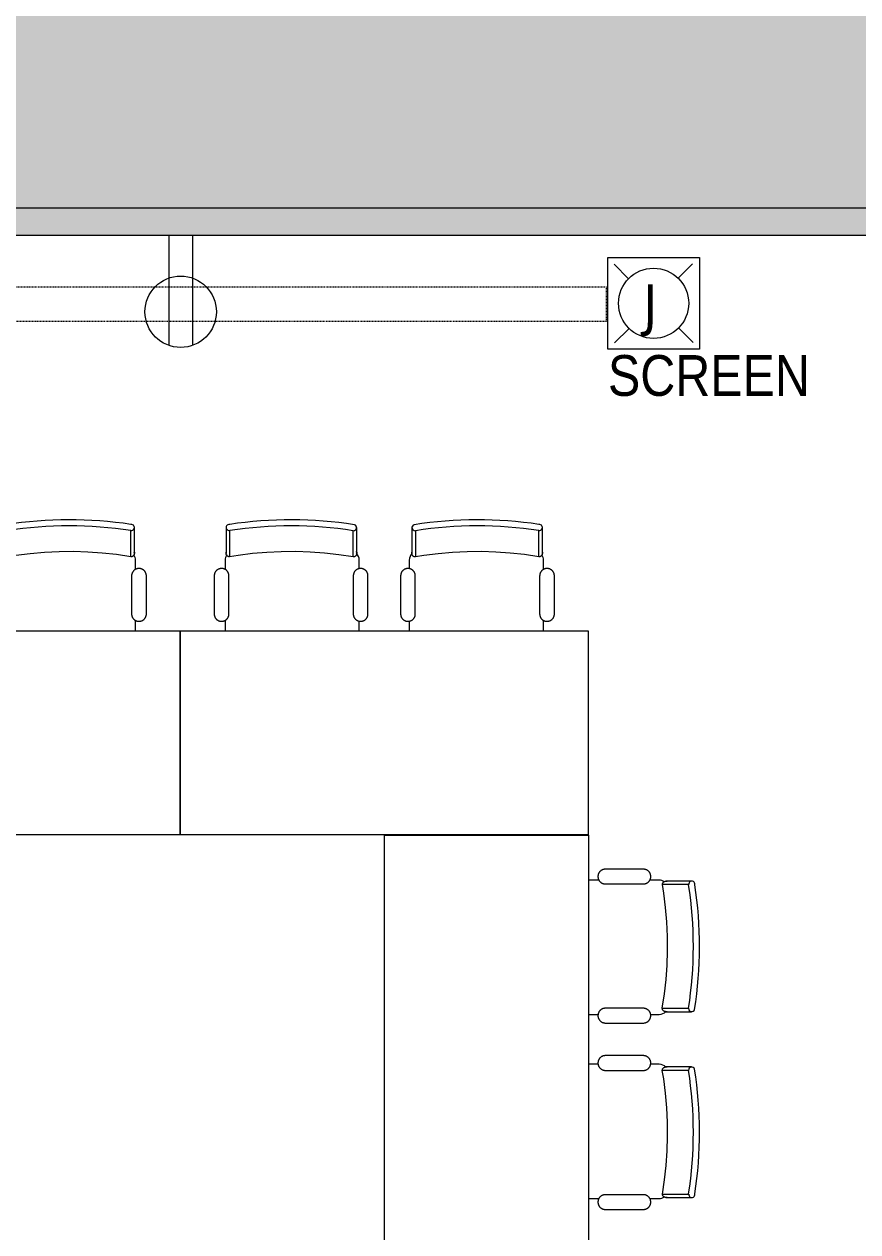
# Model space of a CAD drawing. Header units: inches. Extents: x 1 to 4333, y -575 to 1753.
# Drawn here: x 1847.3 to 1969.9, y 545.5 to 723 of the extents above; entities that cross this region are included whole.
import ezdxf

# ---------------------------------------------------------------- set-up
doc = ezdxf.new("R2010")
doc.units = ezdxf.units.IN
doc.header["$MEASUREMENT"] = 0
doc.linetypes.add('Hidden 1_8_', pattern=[0.1875, 0.125, -0.0625])
for name, color, linetype, lineweight in [('A-ANNO-NOTE', 131, 'Continuous', 20), ('A-DETL-GENF', 92, 'Continuous', 9), ('A-DETL-HDLN', 90, 'Hidden 1_8_', 9), ('A-WALL', 113, 'Continuous', 50), ('A-WALL-PATT', 111, 'Continuous', 13), ('E-ELEC-FIXT-IDEN', 2, 'Continuous', 9), ('I-FURN', 30, 'Continuous', 9)]:
    doc.layers.add(name, color=color, linetype=linetype, lineweight=lineweight)
doc.styles.add('Arial_2', font='arial.ttf', dxfattribs={"width": 0.85, "height": 6})
doc.styles.add('Tahoma', font='tahoma.ttf', dxfattribs={"height": 6})

# ---------------------------------------------------------------- blocks, each defined once
blk = doc.blocks.new('Combo - Training Table Chairs - 60x30 - Combo - Training Table Chairs - 60x30-1933845-New Construction - Tel_Data_Elec Plan')
at = {"layer": 'I-FURN'}
for p, q in [((-30, -15), (-30, 15)), ((-30, 15), (30, 15)), ((30, 15), (30, -15)), ((30, -15), (-30, -15)), ((-23.41, -15), (-23.41, -16.54)), ((-3.67, -16.43), (-3.67, -15)), ((3.67, -15), (3.67, -16.43)), ((23.41, -16.54), (23.41, -15)), ((-25.01, -17.49), (-25.01, -23.1)), ((-22.84, -23.1), (-22.84, -17.49)), ((-4.56, -17.49), (-4.56, -23.1)), ((-2.4, -23.1), (-2.4, -17.49)), ((2.4, -17.49), (2.4, -23.1)), ((4.56, -23.1), (4.56, -17.49)), ((22.84, -17.49), (22.84, -23.1)), ((25.01, -23.1), (25.01, -17.49)), ((-23.41, -24.04), (-23.41, -25.41)), ((-3.67, -25.41), (-3.67, -24.16)), ((3.67, -24.16), (3.67, -25.41)), ((23.41, -25.41), (23.41, -24.04)), ((-22.74, -25.89), (-22.74, -29.75)), ((-4.57, -29.74), (-4.57, -25.87)), ((4.57, -25.87), (4.57, -29.74)), ((22.74, -29.75), (22.74, -25.89))]:
    blk.add_line(p, q, dxfattribs=at)
at = {"layer": 'I-FURN', "flags": 128}
for points in [[(-22.84, -17.49), (-22.84, -17.45), (-22.85, -17.4), (-22.85, -17.36), (-22.86, -17.32), (-22.87, -17.27), (-22.87, -17.23), (-22.89, -17.19), (-22.9, -17.15), (-22.91, -17.11), (-22.93, -17.07), (-22.95, -17.03), (-22.97, -16.99), (-22.99, -16.95), (-23.01, -16.91), (-23.03, -16.88), (-23.06, -16.84), (-23.08, -16.81), (-23.11, -16.78), (-23.14, -16.74), (-23.17, -16.71), (-23.2, -16.68), (-23.24, -16.65), (-23.27, -16.63), (-23.31, -16.6), (-23.34, -16.58), (-23.38, -16.56), (-23.42, -16.53), (-23.46, -16.51), (-23.49, -16.5), (-23.53, -16.48), (-23.58, -16.46), (-23.62, -16.45), (-23.66, -16.44), (-23.7, -16.43), (-23.74, -16.42), (-23.79, -16.42), (-23.83, -16.41), (-23.87, -16.41), (-23.92, -16.41), (-23.96, -16.41), (-24, -16.41), (-24.05, -16.41), (-24.09, -16.42), (-24.13, -16.43), (-24.17, -16.43), (-24.22, -16.45), (-24.26, -16.46), (-24.3, -16.47), (-24.34, -16.49), (-24.38, -16.5), (-24.42, -16.52), (-24.46, -16.54), (-24.49, -16.57), (-24.53, -16.59), (-24.57, -16.61), (-24.6, -16.64), (-24.63, -16.67), (-24.67, -16.7), (-24.7, -16.73), (-24.73, -16.76), (-24.76, -16.79), (-24.78, -16.82), (-24.81, -16.86), (-24.83, -16.89), (-24.86, -16.93), (-24.88, -16.97), (-24.9, -17.01), (-24.92, -17.05), (-24.93, -17.09), (-24.95, -17.13), (-24.96, -17.17), (-24.97, -17.21), (-24.99, -17.25), (-24.99, -17.29), (-25, -17.34), (-25.01, -17.38), (-25.01, -17.42), (-25.01, -17.47), (-25.01, -17.49)], [(-2.4, -17.49), (-2.4, -17.45), (-2.4, -17.4), (-2.41, -17.36), (-2.41, -17.32), (-2.42, -17.28), (-2.43, -17.23), (-2.44, -17.19), (-2.45, -17.15), (-2.47, -17.11), (-2.49, -17.07), (-2.5, -17.03), (-2.52, -16.99), (-2.54, -16.95), (-2.57, -16.92), (-2.59, -16.88), (-2.61, -16.84), (-2.64, -16.81), (-2.67, -16.78), (-2.7, -16.74), (-2.73, -16.71), (-2.76, -16.68), (-2.79, -16.66), (-2.83, -16.63), (-2.86, -16.6), (-2.9, -16.58), (-2.93, -16.56), (-2.97, -16.54), (-3.01, -16.52), (-3.05, -16.5), (-3.09, -16.48), (-3.13, -16.47), (-3.17, -16.45), (-3.21, -16.44), (-3.26, -16.43), (-3.3, -16.42), (-3.34, -16.42), (-3.38, -16.41), (-3.43, -16.41), (-3.47, -16.41), (-3.51, -16.41), (-3.56, -16.41), (-3.6, -16.41), (-3.64, -16.42), (-3.69, -16.43), (-3.73, -16.44), (-3.77, -16.45), (-3.81, -16.46), (-3.85, -16.47), (-3.89, -16.49), (-3.93, -16.51), (-3.97, -16.52), (-4.01, -16.55), (-4.05, -16.57), (-4.08, -16.59), (-4.12, -16.62), (-4.15, -16.64), (-4.19, -16.67), (-4.22, -16.7), (-4.25, -16.73), (-4.28, -16.76), (-4.31, -16.79), (-4.34, -16.83), (-4.36, -16.86), (-4.39, -16.9), (-4.41, -16.93), (-4.43, -16.97), (-4.45, -17.01), (-4.47, -17.05), (-4.49, -17.09), (-4.5, -17.13), (-4.52, -17.17), (-4.53, -17.21), (-4.54, -17.25), (-4.55, -17.29), (-4.55, -17.34), (-4.56, -17.38), (-4.56, -17.42), (-4.56, -17.47), (-4.56, -17.49)], [(4.56, -17.49), (4.56, -17.45), (4.56, -17.4), (4.56, -17.36), (4.55, -17.32), (4.54, -17.28), (4.53, -17.23), (4.52, -17.19), (4.51, -17.15), (4.49, -17.11), (4.48, -17.07), (4.46, -17.03), (4.44, -16.99), (4.42, -16.95), (4.4, -16.92), (4.38, -16.88), (4.35, -16.84), (4.32, -16.81), (4.3, -16.78), (4.27, -16.74), (4.24, -16.71), (4.2, -16.68), (4.17, -16.66), (4.14, -16.63), (4.1, -16.6), (4.07, -16.58), (4.03, -16.56), (3.99, -16.54), (3.95, -16.52), (3.91, -16.5), (3.87, -16.48), (3.83, -16.47), (3.79, -16.45), (3.75, -16.44), (3.71, -16.43), (3.67, -16.42), (3.62, -16.42), (3.58, -16.41), (3.54, -16.41), (3.49, -16.41), (3.45, -16.41), (3.41, -16.41), (3.36, -16.41), (3.32, -16.42), (3.28, -16.43), (3.24, -16.44), (3.19, -16.45), (3.15, -16.46), (3.11, -16.47), (3.07, -16.49), (3.03, -16.51), (2.99, -16.52), (2.95, -16.55), (2.92, -16.57), (2.88, -16.59), (2.85, -16.62), (2.81, -16.64), (2.78, -16.67), (2.75, -16.7), (2.71, -16.73), (2.68, -16.76), (2.66, -16.79), (2.63, -16.83), (2.6, -16.86), (2.58, -16.9), (2.55, -16.93), (2.53, -16.97), (2.51, -17.01), (2.49, -17.05), (2.48, -17.09), (2.46, -17.13), (2.45, -17.17), (2.44, -17.21), (2.43, -17.25), (2.42, -17.29), (2.41, -17.34), (2.41, -17.38), (2.4, -17.42), (2.4, -17.47), (2.4, -17.49)], [(25.01, -17.49), (25.01, -17.45), (25.01, -17.4), (25, -17.36), (25, -17.32), (24.99, -17.27), (24.98, -17.23), (24.97, -17.19), (24.96, -17.15), (24.94, -17.11), (24.93, -17.07), (24.91, -17.03), (24.89, -16.99), (24.87, -16.95), (24.85, -16.91), (24.82, -16.88), (24.8, -16.84), (24.77, -16.81), (24.74, -16.78), (24.71, -16.74), (24.68, -16.71), (24.65, -16.68), (24.62, -16.65), (24.58, -16.63), (24.55, -16.6), (24.51, -16.58), (24.48, -16.56), (24.44, -16.53), (24.4, -16.51), (24.36, -16.5), (24.32, -16.48), (24.28, -16.46), (24.24, -16.45), (24.2, -16.44), (24.15, -16.43), (24.11, -16.42), (24.07, -16.42), (24.03, -16.41), (23.98, -16.41), (23.94, -16.41), (23.9, -16.41), (23.85, -16.41), (23.81, -16.41), (23.77, -16.42), (23.72, -16.43), (23.68, -16.43), (23.64, -16.45), (23.6, -16.46), (23.56, -16.47), (23.52, -16.49), (23.48, -16.5), (23.44, -16.52), (23.4, -16.54), (23.36, -16.57), (23.33, -16.59), (23.29, -16.61), (23.26, -16.64), (23.22, -16.67), (23.19, -16.7), (23.16, -16.73), (23.13, -16.76), (23.1, -16.79), (23.07, -16.82), (23.05, -16.86), (23.02, -16.89), (23, -16.93), (22.98, -16.97), (22.96, -17.01), (22.94, -17.05), (22.92, -17.09), (22.91, -17.13), (22.89, -17.17), (22.88, -17.21), (22.87, -17.25), (22.86, -17.29), (22.85, -17.34), (22.85, -17.38), (22.85, -17.42), (22.84, -17.47), (22.84, -17.49)], [(-25.01, -23.1), (-25.01, -23.14), (-25.01, -23.19), (-25, -23.23), (-25, -23.27), (-24.99, -23.31), (-24.98, -23.36), (-24.97, -23.4), (-24.96, -23.44), (-24.94, -23.48), (-24.93, -23.52), (-24.91, -23.56), (-24.89, -23.6), (-24.87, -23.64), (-24.85, -23.67), (-24.82, -23.71), (-24.8, -23.75), (-24.77, -23.78), (-24.74, -23.81), (-24.71, -23.85), (-24.68, -23.88), (-24.65, -23.91), (-24.62, -23.93), (-24.58, -23.96), (-24.55, -23.99), (-24.51, -24.01), (-24.48, -24.03), (-24.44, -24.05), (-24.4, -24.07), (-24.36, -24.09), (-24.32, -24.11), (-24.28, -24.12), (-24.24, -24.14), (-24.2, -24.15), (-24.15, -24.16), (-24.11, -24.17), (-24.07, -24.17), (-24.03, -24.18), (-23.98, -24.18), (-23.94, -24.18), (-23.9, -24.18), (-23.85, -24.18), (-23.81, -24.18), (-23.77, -24.17), (-23.72, -24.16), (-23.68, -24.15), (-23.64, -24.14), (-23.6, -24.13), (-23.56, -24.12), (-23.52, -24.1), (-23.48, -24.08), (-23.44, -24.07), (-23.4, -24.04), (-23.36, -24.02), (-23.33, -24), (-23.29, -23.97), (-23.26, -23.95), (-23.22, -23.92), (-23.19, -23.89), (-23.16, -23.86), (-23.13, -23.83), (-23.1, -23.8), (-23.07, -23.76), (-23.05, -23.73), (-23.02, -23.69), (-23, -23.66), (-22.98, -23.62), (-22.96, -23.58), (-22.94, -23.54), (-22.92, -23.5), (-22.91, -23.46), (-22.89, -23.42), (-22.88, -23.38), (-22.87, -23.34), (-22.86, -23.29), (-22.85, -23.25), (-22.85, -23.21), (-22.85, -23.17), (-22.84, -23.12), (-22.84, -23.1)], [(-4.56, -23.1), (-4.56, -23.14), (-4.56, -23.18), (-4.56, -23.23), (-4.55, -23.27), (-4.54, -23.31), (-4.53, -23.36), (-4.52, -23.4), (-4.51, -23.44), (-4.49, -23.48), (-4.48, -23.52), (-4.46, -23.56), (-4.44, -23.6), (-4.42, -23.64), (-4.4, -23.67), (-4.38, -23.71), (-4.35, -23.74), (-4.32, -23.78), (-4.3, -23.81), (-4.27, -23.84), (-4.24, -23.87), (-4.2, -23.9), (-4.17, -23.93), (-4.14, -23.96), (-4.1, -23.98), (-4.07, -24.01), (-4.03, -24.03), (-3.99, -24.05), (-3.95, -24.07), (-3.91, -24.09), (-3.87, -24.11), (-3.83, -24.12), (-3.79, -24.14), (-3.75, -24.15), (-3.71, -24.16), (-3.67, -24.16), (-3.62, -24.17), (-3.58, -24.18), (-3.54, -24.18), (-3.49, -24.18), (-3.45, -24.18), (-3.41, -24.18), (-3.36, -24.17), (-3.32, -24.17), (-3.28, -24.16), (-3.24, -24.15), (-3.19, -24.14), (-3.15, -24.13), (-3.11, -24.12), (-3.07, -24.1), (-3.03, -24.08), (-2.99, -24.06), (-2.95, -24.04), (-2.92, -24.02), (-2.88, -24), (-2.85, -23.97), (-2.81, -23.95), (-2.78, -23.92), (-2.75, -23.89), (-2.71, -23.86), (-2.68, -23.83), (-2.66, -23.8), (-2.63, -23.76), (-2.6, -23.73), (-2.58, -23.69), (-2.55, -23.66), (-2.53, -23.62), (-2.51, -23.58), (-2.49, -23.54), (-2.48, -23.5), (-2.46, -23.46), (-2.45, -23.42), (-2.44, -23.38), (-2.43, -23.34), (-2.42, -23.29), (-2.41, -23.25), (-2.41, -23.21), (-2.4, -23.16), (-2.4, -23.12), (-2.4, -23.1)], [(2.4, -23.1), (2.4, -23.14), (2.4, -23.18), (2.41, -23.23), (2.41, -23.27), (2.42, -23.31), (2.43, -23.36), (2.44, -23.4), (2.45, -23.44), (2.47, -23.48), (2.49, -23.52), (2.5, -23.56), (2.52, -23.6), (2.54, -23.64), (2.57, -23.67), (2.59, -23.71), (2.61, -23.74), (2.64, -23.78), (2.67, -23.81), (2.7, -23.84), (2.73, -23.87), (2.76, -23.9), (2.79, -23.93), (2.83, -23.96), (2.86, -23.98), (2.9, -24.01), (2.93, -24.03), (2.97, -24.05), (3.01, -24.07), (3.05, -24.09), (3.09, -24.11), (3.13, -24.12), (3.17, -24.14), (3.21, -24.15), (3.26, -24.16), (3.3, -24.16), (3.34, -24.17), (3.38, -24.18), (3.43, -24.18), (3.47, -24.18), (3.51, -24.18), (3.56, -24.18), (3.6, -24.17), (3.64, -24.17), (3.69, -24.16), (3.73, -24.15), (3.77, -24.14), (3.81, -24.13), (3.85, -24.12), (3.89, -24.1), (3.93, -24.08), (3.97, -24.06), (4.01, -24.04), (4.05, -24.02), (4.08, -24), (4.12, -23.97), (4.15, -23.95), (4.19, -23.92), (4.22, -23.89), (4.25, -23.86), (4.28, -23.83), (4.31, -23.8), (4.34, -23.76), (4.36, -23.73), (4.39, -23.69), (4.41, -23.66), (4.43, -23.62), (4.45, -23.58), (4.47, -23.54), (4.49, -23.5), (4.5, -23.46), (4.52, -23.42), (4.53, -23.38), (4.54, -23.34), (4.55, -23.29), (4.55, -23.25), (4.56, -23.21), (4.56, -23.16), (4.56, -23.12), (4.56, -23.1)], [(22.84, -23.1), (22.84, -23.14), (22.85, -23.19), (22.85, -23.23), (22.86, -23.27), (22.87, -23.31), (22.87, -23.36), (22.89, -23.4), (22.9, -23.44), (22.91, -23.48), (22.93, -23.52), (22.95, -23.56), (22.97, -23.6), (22.99, -23.64), (23.01, -23.67), (23.03, -23.71), (23.06, -23.75), (23.08, -23.78), (23.11, -23.81), (23.14, -23.85), (23.17, -23.88), (23.2, -23.91), (23.24, -23.93), (23.27, -23.96), (23.31, -23.99), (23.34, -24.01), (23.38, -24.03), (23.42, -24.05), (23.46, -24.07), (23.49, -24.09), (23.53, -24.11), (23.58, -24.12), (23.62, -24.14), (23.66, -24.15), (23.7, -24.16), (23.74, -24.17), (23.79, -24.17), (23.83, -24.18), (23.87, -24.18), (23.92, -24.18), (23.96, -24.18), (24, -24.18), (24.05, -24.18), (24.09, -24.17), (24.13, -24.16), (24.17, -24.15), (24.22, -24.14), (24.26, -24.13), (24.3, -24.12), (24.34, -24.1), (24.38, -24.08), (24.42, -24.07), (24.46, -24.04), (24.49, -24.02), (24.53, -24), (24.57, -23.97), (24.6, -23.95), (24.63, -23.92), (24.67, -23.89), (24.7, -23.86), (24.73, -23.83), (24.76, -23.8), (24.78, -23.76), (24.81, -23.73), (24.83, -23.69), (24.86, -23.66), (24.88, -23.62), (24.9, -23.58), (24.92, -23.54), (24.93, -23.5), (24.95, -23.46), (24.96, -23.42), (24.97, -23.38), (24.99, -23.34), (24.99, -23.29), (25, -23.25), (25.01, -23.21), (25.01, -23.17), (25.01, -23.12), (25.01, -23.1)], [(-23.25, -26.4), (-23.25, -26.38), (-23.25, -26.36), (-23.24, -26.34), (-23.24, -26.32), (-23.24, -26.3), (-23.23, -26.28), (-23.23, -26.26), (-23.22, -26.24), (-23.22, -26.22), (-23.21, -26.2), (-23.2, -26.18), (-23.19, -26.16), (-23.18, -26.14), (-23.17, -26.13), (-23.16, -26.11), (-23.15, -26.09), (-23.13, -26.08), (-23.12, -26.06), (-23.11, -26.05), (-23.09, -26.03), (-23.08, -26.02), (-23.06, -26), (-23.05, -25.99), (-23.03, -25.98), (-23.01, -25.97), (-23, -25.96), (-22.98, -25.95), (-22.96, -25.94), (-22.94, -25.93), (-22.92, -25.92), (-22.91, -25.92), (-22.89, -25.91), (-22.87, -25.9), (-22.85, -25.9), (-22.83, -25.9), (-22.81, -25.89), (-22.79, -25.89), (-22.77, -25.89), (-22.75, -25.89), (-22.74, -25.89)], [(-23.25, -26.6), (-23.25, -26.47), (-23.25, -26.41), (-23.25, -26.4)], [(-23.25, -26.4), (-23.25, -26.43), (-23.25, -26.52), (-23.25, -26.67), (-23.25, -26.88), (-23.25, -27.15), (-23.25, -27.48), (-23.25, -27.87), (-23.25, -28.32), (-23.25, -28.83), (-23.25, -29.39), (-23.25, -30.01), (-23.25, -30.21)], [(-22.74, -25.89), (-20.64, -26.21), (-18.53, -26.44), (-16.41, -26.59), (-14.29, -26.66), (-12.17, -26.64), (-10.05, -26.54), (-7.93, -26.35), (-5.82, -26.08), (-4.57, -25.87)], [(-4.57, -25.87), (-4.55, -25.87), (-4.53, -25.87), (-4.51, -25.88), (-4.49, -25.88), (-4.47, -25.88), (-4.45, -25.89), (-4.43, -25.89), (-4.41, -25.9), (-4.39, -25.9), (-4.37, -25.91), (-4.35, -25.92), (-4.34, -25.93), (-4.32, -25.94), (-4.3, -25.95), (-4.28, -25.96), (-4.27, -25.97), (-4.25, -25.98), (-4.24, -26), (-4.22, -26.01), (-4.21, -26.03), (-4.19, -26.04), (-4.18, -26.06), (-4.17, -26.07), (-4.15, -26.09), (-4.14, -26.1), (-4.13, -26.12), (-4.12, -26.14), (-4.11, -26.16), (-4.1, -26.18), (-4.1, -26.19), (-4.09, -26.21), (-4.08, -26.23), (-4.08, -26.25), (-4.07, -26.27), (-4.07, -26.29), (-4.07, -26.31), (-4.06, -26.33), (-4.06, -26.35), (-4.06, -26.37), (-4.06, -26.38)], [(-4.06, -30.19), (-4.06, -29.56), (-4.06, -28.98), (-4.06, -28.45), (-4.06, -27.99), (-4.06, -27.58), (-4.06, -27.23), (-4.06, -26.94), (-4.06, -26.71), (-4.06, -26.54), (-4.06, -26.43), (-4.06, -26.38), (-4.06, -26.38)], [(-4.06, -26.38), (-4.06, -26.41), (-4.06, -26.5), (-4.06, -26.58)], [(4.06, -26.38), (4.06, -26.36), (4.06, -26.34), (4.07, -26.32), (4.07, -26.3), (4.07, -26.28), (4.08, -26.26), (4.08, -26.24), (4.09, -26.22), (4.1, -26.2), (4.1, -26.18), (4.11, -26.16), (4.12, -26.14), (4.13, -26.13), (4.14, -26.11), (4.15, -26.09), (4.16, -26.08), (4.18, -26.06), (4.19, -26.04), (4.2, -26.03), (4.22, -26.01), (4.23, -26), (4.25, -25.99), (4.26, -25.98), (4.28, -25.96), (4.3, -25.95), (4.31, -25.94), (4.33, -25.93), (4.35, -25.92), (4.37, -25.91), (4.39, -25.91), (4.41, -25.9), (4.42, -25.89), (4.44, -25.89), (4.46, -25.88), (4.48, -25.88), (4.5, -25.88), (4.52, -25.87), (4.54, -25.87), (4.56, -25.87), (4.57, -25.87)], [(4.06, -26.58), (4.06, -26.45), (4.06, -26.39), (4.06, -26.38)], [(4.06, -26.38), (4.06, -26.41), (4.06, -26.5), (4.06, -26.65), (4.06, -26.86), (4.06, -27.13), (4.06, -27.47), (4.06, -27.86), (4.06, -28.3), (4.06, -28.81), (4.06, -29.37), (4.06, -29.99), (4.06, -30.19)], [(4.57, -25.87), (6.67, -26.19), (8.78, -26.43), (10.9, -26.59), (13.02, -26.66), (15.14, -26.64), (17.26, -26.54), (19.38, -26.36), (21.49, -26.09), (22.74, -25.89)], [(22.74, -25.89), (22.76, -25.89), (22.78, -25.89), (22.8, -25.89), (22.82, -25.9), (22.84, -25.9), (22.86, -25.9), (22.88, -25.91), (22.9, -25.91), (22.92, -25.92), (22.94, -25.93), (22.96, -25.94), (22.97, -25.95), (22.99, -25.96), (23.01, -25.97), (23.03, -25.98), (23.04, -25.99), (23.06, -26), (23.07, -26.01), (23.09, -26.03), (23.1, -26.04), (23.12, -26.06), (23.13, -26.07), (23.14, -26.09), (23.16, -26.1), (23.17, -26.12), (23.18, -26.14), (23.19, -26.16), (23.2, -26.17), (23.21, -26.19), (23.21, -26.21), (23.22, -26.23), (23.23, -26.25), (23.23, -26.27), (23.24, -26.29), (23.24, -26.31), (23.24, -26.33), (23.25, -26.35), (23.25, -26.37), (23.25, -26.39), (23.25, -26.4)], [(23.25, -30.21), (23.25, -29.57), (23.25, -28.99), (23.25, -28.47), (23.25, -28), (23.25, -27.6), (23.25, -27.25), (23.25, -26.96), (23.25, -26.73), (23.25, -26.56), (23.25, -26.45), (23.25, -26.4), (23.25, -26.4)], [(23.25, -26.4), (23.25, -26.43), (23.25, -26.52), (23.25, -26.6)]]:
    blk.add_lwpolyline(points, dxfattribs=at)
at = {"layer": 'I-FURN'}
for centre, start, end in [((-22.09, -25.41), 180, 215.7227), ((-4.99, -25.41), 312.1873, 360), ((4.99, -25.41), 180, 227.8127), ((22.09, -25.41), 324.2773, 0)]:
    blk.add_arc(centre, 1.32, start, end, dxfattribs=at)
for centre, major_axis, ratio, start_param, end_param in [((-22.74, -26.6), (0.507, 0), 0.99468, 2.879793, 3.141593), ((-4.57, -26.58), (0.507, 0), 0.99468, 6.13762, 6.327242), ((4.57, -26.58), (0.507, 0), 0.99468, 3.097536, 3.287158), ((22.74, -26.6), (0.507, 0), 0.99468, 0, 0.261799), ((-22.74, -30.21), (-0.507, 0), 0.899459, 4.712389, 7.853982), ((-13.7, 17.31), (53.09, 0), 0.899459, 4.541367, 4.885303), ((-4.57, -30.19), (0.507, 0), 0.899459, 5.054959, 7.853982), ((4.57, -30.19), (0.507, 0), 0.899459, 1.570796, 4.369819), ((13.7, 17.31), (53.09, 0), 0.899459, 4.539475, 4.883411), ((22.74, -30.21), (0.507, 0), 0.899459, 4.712389, 7.853982), ((-13.7, 17.31), (54.09, 0), 0.899459, 4.544559, 4.885273), ((13.7, 17.31), (54.09, 0), 0.899459, 4.539505, 4.880219)]:
    blk.add_ellipse(centre, major_axis=major_axis, ratio=ratio, start_param=start_param, end_param=end_param, dxfattribs=at)

msp = doc.modelspace()

# ---------------------------------------------------------------- hatches: boundary and pattern name
at = {"layer": 'A-DETL-GENF'}
h = msp.add_hatch(color=9, dxfattribs=at)
h.paths.add_polyline_path([(1731.53, 111.26), (1731.53, 149.72), (1742.66, 149.72), (1742.66, 514.07), (1728.66, 514.07), (1728.66, 546.01), (1742.66, 546.01), (1742.66, 695.99), (2030.66, 695.99), (2030.66, 756.49), (1909.66, 756.49), (1909.66, 764.49), (1885.66, 764.49), (1885.66, 756.49), (1867.21, 756.49), (1867.21, 776.24), (1900.71, 776.24), (1900.71, 865.24), (1873.71, 865.24), (1873.71, 1018.19), (1758.66, 1018.19), (1758.66, 994.07), (1730.66, 994.07), (1730.66, 1018.19), (1518.66, 1018.19), (1518.66, 994.07), (1494.53, 994.07), (1494.53, 782.07), (1518.66, 782.07), (1518.66, 754.07), (1037.41, 754.07), (1037.41, 755.32), (1005.66, 755.32), (1005.66, 755.07), (1000.93, 755.07), (1000.93, 540.51), (1028.14, 540.51), (1043.87, 524.78), (1017.66, 498.57), (1015.61, 500.62), (1015.61, 458.62), (1202.11, 272.12), (1239.11, 272.12), (1235.83, 275.4), (1264.54, 304.11), (1278.42, 290.23), (1278.42, 258.66), (1252.57, 258.66), (1252.71, 258.52), (1491.69, 258.52), (1491.69, 300.82), (1517.91, 300.82), (1517.91, 259.53), (1507.3, 248.93), (1644.97, 111.26), (1701.79, 111.26)], flags=0)
h.paths.add_polyline_path([(1507.3, 256), (1512.91, 261.6), (1512.91, 276.07), (1496.69, 276.07), (1496.69, 263.52), (1499.78, 263.52), (1505.17, 258.13)], flags=0)
h.paths.add_polyline_path([(1252.66, 265.64), (1252.66, 285.15), (1242.9, 275.4), (1251.84, 266.46)], flags=0)
h.paths.add_polyline_path([(1264.54, 286.82), (1274.76, 286.82), (1264.54, 297.04), (1254.32, 286.82), (1256.56, 286.82)], flags=0)
h.paths.add_polyline_path([(1017.66, 505.64), (1028.08, 516.07), (1007.24, 516.07), (1015.89, 507.41)], flags=0)
h.paths.add_polyline_path([(1276.66, 514.07), (1250.66, 514.07), (1250.66, 542.07), (1278.66, 542.07), (1278.66, 514.07)], flags=0)
h.paths.add_polyline_path([(1495.44, 516.07), (1488.66, 516.07), (1488.66, 546.07), (1552.66, 546.07), (1552.66, 516.07), (1497.71, 516.07)], flags=0)
h.paths.add_polyline_path([(1028.66, 516.64), (1036.8, 524.78), (1028.66, 532.92), (1028.66, 522.05)], flags=0)
h.paths.add_polyline_path([(1532.47, 519.07), (1549.66, 519.07), (1549.66, 543.07), (1491.66, 543.07), (1491.66, 519.07), (1495.44, 519.07), (1495.44, 540.07), (1516.66, 540.07), (1516.66, 519.07), (1525.66, 519.07)], flags=0)
h.paths.add_polyline_path([(1746.66, 754.07), (1730.66, 754.07), (1730.66, 782.07), (1758.66, 782.07), (1758.66, 754.07), (1755.91, 754.07)], flags=0)
h.paths.add_polyline_path([(2722.66, 755.49), (2758.66, 755.49), (2758.66, 763.49), (2772.66, 763.49), (2772.66, 768.49), (2805.66, 768.49), (2805.66, 965.49), (2720.66, 965.49), (2720.66, 763.49), (2722.66, 763.49), (2722.66, 760.49)], flags=0)
h.paths.add_polyline_path([(2788.06, 755.49), (2800.66, 755.49), (2800.66, 764.49), (2776.66, 764.49), (2776.66, 755.49), (2786.73, 755.49)], flags=0)
h.paths.add_polyline_path([(2690.66, 755.49), (2706.66, 755.49), (2706.66, 760.49), (2712.66, 760.49), (2712.66, 947.23), (2692.66, 947.23), (2692.66, 971.23), (2712.66, 971.23), (2712.66, 1012.49), (2522.66, 1012.49), (2522.66, 816.07), (2664.66, 816.07), (2664.66, 760.49), (2670.66, 760.49), (2670.66, 755.49), (2671.99, 755.49)], flags=0)
h.paths.add_polyline_path([(2596.66, 755.49), (2596.66, 760.49), (2659.66, 760.49), (2659.66, 811.07), (2522.66, 811.07), (2522.66, 760.49), (2560.66, 760.49), (2560.66, 755.49)], flags=0)
h.paths.add_polyline_path([(2096.71, 756.49), (2132.71, 756.49), (2132.71, 762.49), (2135.71, 762.49), (2135.71, 780.49), (2163.91, 780.49), (2163.91, 874.6), (2075.71, 874.6), (2075.71, 898.6), (2047.71, 898.6), (2047.71, 924.6), (1931.71, 924.6), (1931.71, 892.6), (1915.66, 892.6), (1915.66, 783.49), (1954.66, 783.49), (1954.66, 775.49), (2080.66, 775.49), (2080.66, 837.07), (2086.66, 837.07), (2086.66, 762.49), (2096.71, 762.49)], flags=0)
h.paths.add_polyline_path([(2141.71, 756.49), (2163.91, 756.49), (2163.91, 774.49), (2141.71, 774.49), (2141.71, 762.49)], flags=0)
h.paths.add_polyline_path([(1012.66, 757.57), (1012.66, 778.92), (1005.66, 778.92), (1005.66, 757.57)], flags=0)
h.paths.add_polyline_path([(1490.66, 757.82), (1490.66, 782.07), (1490.78, 782.07), (1490.78, 926.07), (1254.66, 926.07), (1254.66, 920.07), (1250.66, 920.07), (1250.66, 936.07), (1254.66, 936.07), (1254.66, 930.07), (1490.78, 930.07), (1490.78, 994.07), (1490.66, 994.07), (1490.66, 1018.07), (1278.66, 1018.07), (1278.66, 994.07), (1254.66, 994.07), (1254.66, 972.07), (1250.66, 972.07), (1250.66, 1184.49), (1274.66, 1184.49), (1274.66, 1190.49), (1278.66, 1190.49), (1278.66, 1184.49), (1298.66, 1184.49), (1298.66, 1182.74), (1315.66, 1182.74), (1315.66, 1184.49), (1328.66, 1184.49), (1328.66, 1180.49), (1315.66, 1180.49), (1315.66, 1182.24), (1298.66, 1182.24), (1298.66, 1180.49), (1254.66, 1180.49), (1254.66, 1022.07), (1370.66, 1022.07), (1370.66, 1180.49), (1364.66, 1180.49), (1364.66, 1184.49), (1380.66, 1184.49), (1380.66, 1180.49), (1374.66, 1180.49), (1374.66, 1022.07), (1490.66, 1022.07), (1490.66, 1180.49), (1446.66, 1180.49), (1446.66, 1182.24), (1429.66, 1182.24), (1429.66, 1180.49), (1416.66, 1180.49), (1416.66, 1184.49), (1429.66, 1184.49), (1429.66, 1182.74), (1446.66, 1182.74), (1446.66, 1184.49), (1500.66, 1184.49), (1500.66, 1180.49), (1494.66, 1180.49), (1494.66, 1022.07), (1518.66, 1022.07), (1518.66, 1021.94), (1622.66, 1021.94), (1622.66, 1180.49), (1566.66, 1180.49), (1566.66, 1182.24), (1549.66, 1182.24), (1549.66, 1180.49), (1536.66, 1180.49), (1536.66, 1184.49), (1549.66, 1184.49), (1549.66, 1182.74), (1566.66, 1182.74), (1566.66, 1184.49), (1682.66, 1184.49), (1682.66, 1182.74), (1699.66, 1182.74), (1699.66, 1184.49), (1712.66, 1184.49), (1712.66, 1180.49), (1699.66, 1180.49), (1699.66, 1182.24), (1682.66, 1182.24), (1682.66, 1180.49), (1626.66, 1180.49), (1626.66, 1021.94), (1730.66, 1021.94), (1730.66, 1022.07), (1754.66, 1022.07), (1754.66, 1180.49), (1748.66, 1180.49), (1748.66, 1184.49), (1764.66, 1184.49), (1764.66, 1180.49), (1758.66, 1180.49), (1758.66, 1021.94), (1873.71, 1021.94), (1873.71, 1180.49), (1830.66, 1180.49), (1830.66, 1182.24), (1813.66, 1182.24), (1813.66, 1180.49), (1800.66, 1180.49), (1800.66, 1184.49), (1813.66, 1184.49), (1813.66, 1182.74), (1830.66, 1182.74), (1830.66, 1184.49), (1873.71, 1184.49), (1873.74, 1260.49), (1970.66, 1260.49), (1970.66, 1405.07), (1994.66, 1405.07), (1994.66, 1472.07), (1970.66, 1472.07), (1970.66, 1502.07), (1998.66, 1502.07), (1998.66, 1405.07), (2028.66, 1405.07), (2028.66, 1401.07), (1974.66, 1401.07), (1974.66, 1260.49), (2070.66, 1260.49), (2070.66, 1401.07), (2064.66, 1401.07), (2064.66, 1405.07), (2070.66, 1405.07), (2070.66, 1456.07), (2074.66, 1456.07), (2074.66, 1381.28), (2233.51, 1381.28), (2233.51, 1474.07), (2210.66, 1474.07), (2210.66, 1498.07), (2074.66, 1498.07), (2074.66, 1492.07), (2070.66, 1492.07), (2070.66, 1502.07), (2233.51, 1502.07), (2233.51, 1562.07), (2227.51, 1562.07), (2227.51, 1566.07), (2233.51, 1566.07), (2233.51, 1715.07), (2211.51, 1715.07), (2211.51, 1747.07), (2211.69, 1747.07), (2211.69, 1752.07), (2110.64, 1752.07), (2110.64, 1746.07), (2098.64, 1746.07), (2098.64, 1752.07), (1996.8, 1752.07), (1996.77, 1724.32), (1984.26, 1711.8), (1983.82, 1712.16), (1982.66, 1713.4), (1982.66, 1566.07), (2030.64, 1566.07), (2030.64, 1564.32), (2047.64, 1564.32), (2047.64, 1566.07), (2060.64, 1566.07), (2060.64, 1562.07), (2047.64, 1562.07), (2047.64, 1563.82), (2030.64, 1563.82), (2030.64, 1562.07), (1978.66, 1562.07), (1978.66, 1715.07), (1980.99, 1715.07), (1959.96, 1736.09), (1897.73, 1673.86), (1903.39, 1668.2), (1894.9, 1659.72), (1889.24, 1665.38), (1819.95, 1596.08), (1825.6, 1590.42), (1817.12, 1581.94), (1811.46, 1587.59), (1752.07, 1528.2), (1755.6, 1524.66), (1745.7, 1514.76), (1763.71, 1496.75), (1763.71, 1473.07), (1730.69, 1473.07), (1730.69, 1260.49), (1758.66, 1260.49), (1758.66, 1232.49), (1726.69, 1232.49), (1726.69, 1311.07), (1689.66, 1311.07), (1689.66, 1312.82), (1672.66, 1312.82), (1672.66, 1311.07), (1659.66, 1311.07), (1659.66, 1315.07), (1672.66, 1315.07), (1672.66, 1313.32), (1689.66, 1313.32), (1689.66, 1315.07), (1726.69, 1315.07), (1726.69, 1507.07), (1713.66, 1507.07), (1713.66, 1511.57), (1621.66, 1511.57), (1621.66, 1504.07), (1617.66, 1504.07), (1617.66, 1315.07), (1623.66, 1315.07), (1623.66, 1311.07), (1578.51, 1311.07), (1578.51, 1312.82), (1561.51, 1312.82), (1561.51, 1311.07), (1548.51, 1311.07), (1548.51, 1315.07), (1561.51, 1315.07), (1561.51, 1313.32), (1578.51, 1313.32), (1578.51, 1315.07), (1613.66, 1315.07), (1613.66, 1504.07), (1609.66, 1504.07), (1609.66, 1511.57), (1517.66, 1511.57), (1517.66, 1507.07), (1517.51, 1507.07), (1517.51, 1475.07), (1506.51, 1475.07), (1506.51, 1315.07), (1512.51, 1315.07), (1512.51, 1311.07), (1496.51, 1311.07), (1496.51, 1315.07), (1502.51, 1315.07), (1502.51, 1475.07), (1491.51, 1475.07), (1491.51, 1507.07), (1491.57, 1507.07), (1491.57, 1511.57), (1390.61, 1511.57), (1390.61, 1504.07), (1386.91, 1504.07), (1386.91, 1315.07), (1430.51, 1315.07), (1430.51, 1313.32), (1447.51, 1313.32), (1447.51, 1315.07), (1460.51, 1315.07), (1460.51, 1311.07), (1447.51, 1311.07), (1447.51, 1312.82), (1430.51, 1312.82), (1430.51, 1311.07), (1376.91, 1311.07), (1376.91, 1315.07), (1382.91, 1315.07), (1382.91, 1504.07), (1378.61, 1504.07), (1378.61, 1511.57), (1278.3, 1511.57), (1278.3, 1482.07), (1252.87, 1482.07), (1252.87, 1315.07), (1310.91, 1315.07), (1310.91, 1313.32), (1327.91, 1313.32), (1327.91, 1315.07), (1340.91, 1315.07), (1340.91, 1311.07), (1327.91, 1311.07), (1327.91, 1312.82), (1310.91, 1312.82), (1310.91, 1311.07), (1278.66, 1311.07), (1278.66, 1226.49), (1274.66, 1226.49), (1274.66, 1234.07), (1250.66, 1234.07), (1250.66, 1258.07), (1242.87, 1258.07), (1242.87, 1262.07), (1248.87, 1262.07), (1248.87, 1482.07), (1236.83, 1494.1), (1168.95, 1426.22), (1174.79, 1420.38), (1166.3, 1411.9), (1160.47, 1417.73), (1093.29, 1350.56), (1099.13, 1344.72), (1090.64, 1336.24), (1084.81, 1342.07), (1017.63, 1274.9), (1021.17, 1271.36), (1021.92, 1272.12), (1031.97, 1262.07), (1206.87, 1262.07), (1206.87, 1258.07), (1190.66, 1258.07), (1190.66, 1202.12), (1188.91, 1202.12), (1188.91, 1185.12), (1190.66, 1185.12), (1190.66, 1172.12), (1186.66, 1172.12), (1186.66, 1185.12), (1188.41, 1185.12), (1188.41, 1202.12), (1186.66, 1202.12), (1186.66, 1258.07), (1034.66, 1258.07), (1034.66, 1235.07), (1000.93, 1235.07), (1000.93, 1134.3), (1008.66, 1134.3), (1008.66, 1130.12), (1186.66, 1130.12), (1186.66, 1136.12), (1190.66, 1136.12), (1190.66, 1082.12), (1188.91, 1082.12), (1188.91, 1065.12), (1190.66, 1065.12), (1190.66, 1052.07), (1186.66, 1052.07), (1186.66, 1065.12), (1188.41, 1065.12), (1188.41, 1082.12), (1186.66, 1082.12), (1186.66, 1126.12), (1008.66, 1126.12), (1008.66, 1122.3), (1000.93, 1122.3), (1000.93, 1021.17), (1038.16, 1021.17), (1038.16, 1010.07), (1186.66, 1010.07), (1186.66, 1016.07), (1190.66, 1016.07), (1190.66, 1000.07), (1186.66, 1000.07), (1186.66, 1006.07), (1038.16, 1006.07), (1038.16, 995.07), (1000.93, 995.07), (1000.93, 890.12), (1186.66, 890.12), (1186.66, 934.12), (1188.41, 934.12), (1188.41, 951.12), (1186.66, 951.12), (1186.66, 964.07), (1190.66, 964.07), (1190.66, 951.12), (1188.91, 951.12), (1188.91, 934.12), (1190.66, 934.12), (1190.66, 880.12), (1186.66, 880.12), (1186.66, 886.12), (1000.93, 886.12), (1000.93, 781.17), (1038.16, 781.17), (1038.16, 757.82), (1186.66, 757.82), (1186.66, 814.12), (1188.41, 814.12), (1188.41, 831.12), (1186.66, 831.12), (1186.66, 844.12), (1190.66, 844.12), (1190.66, 831.12), (1188.91, 831.12), (1188.91, 814.12), (1190.66, 814.12), (1190.66, 798.07), (1208.66, 798.07), (1208.66, 794.07), (1190.66, 794.07), (1190.66, 757.82), (1250.66, 757.82), (1250.66, 794.07), (1244.66, 794.07), (1244.66, 798.07), (1250.66, 798.07), (1250.66, 854.07), (1252.41, 854.07), (1252.41, 871.07), (1250.66, 871.07), (1250.66, 884.07), (1254.66, 884.07), (1254.66, 871.07), (1252.91, 871.07), (1252.91, 854.07), (1254.66, 854.07), (1254.66, 782.07), (1278.66, 782.07), (1278.66, 757.82), (1424.59, 757.82)], flags=0)
h.paths.add_polyline_path([(1871.21, 761.49), (1881.66, 761.49), (1881.66, 768.49), (1909.66, 768.49), (1909.66, 865.24), (1904.71, 865.24), (1904.71, 772.24), (1871.21, 772.24), (1871.21, 762.49)], flags=0)
h.paths.add_polyline_path([(2033.94, 762.49), (2080.66, 762.49), (2080.66, 769.49), (1948.66, 769.49), (1948.66, 777.49), (1915.66, 777.47), (1915.66, 762.49), (2030.66, 762.49)], flags=0)
h.paths.add_polyline_path([(2171.91, 763.49), (2263.66, 763.49), (2263.66, 794.07), (2271.66, 794.07), (2271.66, 846.07), (2263.66, 846.07), (2263.66, 868.07), (2171.91, 868.07), (2171.91, 777.47)], flags=0)
h.paths.add_polyline_path([(2423.66, 763.49), (2514.66, 763.49), (2514.66, 868.07), (2423.66, 868.07), (2423.66, 846.07), (2415.66, 846.07), (2415.66, 794.07), (2423.66, 794.07), (2423.66, 777.47)], flags=0)
h.paths.add_polyline_path([(1909.66, 871.24), (1909.66, 898.6), (1925.71, 898.6), (1925.71, 903.6), (1879.71, 903.6), (1879.71, 871.24)], flags=0)
h.paths.add_polyline_path([(2423.66, 876.07), (2514.66, 876.07), (2514.66, 971.99), (2423.66, 971.99), (2423.66, 947.36), (2415.66, 947.36), (2415.66, 895.36), (2423.66, 895.36)], flags=0)
h.paths.add_polyline_path([(2263.66, 876.07), (2263.66, 895.36), (2271.66, 895.36), (2271.66, 947.36), (2263.66, 947.36), (2263.66, 974.07), (2174.91, 974.07), (2174.91, 876.07), (2256.19, 876.07)], flags=0)
h.paths.add_polyline_path([(2098.63, 880.6), (2166.91, 880.6), (2166.91, 1130.49), (2019.91, 1130.49), (2019.91, 1190.49), (2016.81, 1190.49), (2016.81, 1196.49), (1980.81, 1196.49), (1980.81, 1190.49), (1977.71, 1190.49), (1977.71, 940.6), (2081.71, 940.6), (2081.71, 880.6)], flags=0)
h.paths.add_polyline_path([(2053.71, 904.6), (2075.71, 904.6), (2075.71, 934.6), (1931.71, 934.6), (1931.71, 930.6), (2053.71, 930.6)], flags=0)
h.paths.add_polyline_path([(1915.66, 911.6), (1925.71, 911.6), (1925.71, 940.6), (1969.71, 940.6), (1969.71, 978.07), (1879.71, 978.07), (1879.71, 911.6), (1909.66, 911.6)], flags=0)
h.paths.add_polyline_path([(2720.66, 973.49), (2807.66, 973.49), (2807.66, 1051.49), (2759.66, 1051.49), (2759.66, 1012.49), (2717.66, 1012.49), (2717.66, 973.49)], flags=0)
h.paths.add_polyline_path([(2423.66, 979.99), (2514.66, 979.99), (2514.66, 1080.07), (2423.66, 1080.07), (2423.66, 1055.36), (2415.66, 1055.36), (2415.66, 1003.36), (2423.66, 1003.36)], flags=0)
h.paths.add_polyline_path([(2256.19, 982.07), (2263.66, 982.07), (2263.66, 1003.36), (2271.66, 1003.36), (2271.66, 1055.36), (2263.66, 1055.36), (2263.66, 1080.07), (2174.91, 1080.07), (2174.91, 982.07)], flags=0)
h.paths.add_polyline_path([(1969.71, 986.07), (1969.71, 1190.49), (1966.71, 1190.49), (1966.71, 1196.49), (1930.71, 1196.49), (1930.71, 1190.49), (1908.71, 1190.49), (1908.71, 1184.49), (1889.21, 1184.49), (1889.21, 1150.99), (1881.71, 1150.99), (1881.71, 986.07), (1948.77, 986.07)], flags=0)
h.paths.add_polyline_path([(1008.66, 1000.07), (1012.66, 1000.07), (1012.66, 1018.92), (1005.66, 1018.92), (1005.66, 1000.07)], flags=0)
h.paths.add_polyline_path([(2694.03, 1018.49), (2753.66, 1018.49), (2753.66, 1022.24), (2690.91, 1022.24), (2690.91, 1046.24), (2671.16, 1046.24), (2671.16, 1022.24), (2543.16, 1022.24), (2543.16, 1046.24), (2522.66, 1046.24), (2522.66, 1018.49), (2690.91, 1018.49)], flags=0)
h.paths.add_polyline_path([(2753.66, 1027.24), (2753.66, 1175.99), (2631.16, 1175.99), (2631.16, 1107.99), (2564.66, 1107.99), (2564.66, 1112.99), (2585.66, 1112.99), (2585.66, 1118.99), (2590.66, 1118.99), (2590.66, 1112.99), (2626.16, 1112.99), (2626.16, 1175.49), (2590.66, 1175.49), (2590.66, 1142.99), (2585.66, 1142.99), (2585.66, 1190.49), (2581.66, 1190.49), (2581.66, 1196.49), (2545.66, 1196.49), (2545.66, 1190.49), (2522.66, 1190.49), (2522.66, 1112.99), (2528.66, 1112.99), (2528.66, 1107.99), (2522.66, 1107.99), (2522.66, 1051.24), (2548.16, 1051.24), (2548.16, 1027.24), (2666.16, 1027.24), (2666.16, 1051.24), (2695.91, 1051.24), (2695.91, 1027.24), (2720.66, 1027.24)], flags=0)
h.paths.add_polyline_path([(2763.48, 1057.49), (2807.66, 1057.49), (2807.66, 1074.49), (2759.66, 1074.49), (2759.66, 1057.49)], flags=0)
h.paths.add_polyline_path([(2514.66, 1088.07), (2514.66, 1188.49), (2423.66, 1188.49), (2423.66, 1156.26), (2415.66, 1156.26), (2415.66, 1104.26), (2423.66, 1104.26), (2423.66, 1088.07)], flags=0)
h.paths.add_polyline_path([(2256.19, 1088.07), (2263.66, 1088.07), (2263.66, 1104.26), (2271.66, 1104.26), (2271.66, 1156.26), (2263.66, 1156.26), (2263.66, 1188.49), (2174.91, 1188.49), (2174.91, 1088.07), (2212.27, 1088.07)], flags=0)
h.paths.add_polyline_path([(2154.91, 1136.49), (2166.91, 1136.49), (2166.91, 1190.49), (2154.91, 1190.49), (2154.91, 1152.13)], flags=0)
h.paths.add_polyline_path([(2148.91, 1136.49), (2148.91, 1190.49), (2130.91, 1190.49), (2130.91, 1196.49), (2094.91, 1196.49), (2094.91, 1190.49), (2025.91, 1190.49), (2025.91, 1136.49), (2075.71, 1136.49)], flags=0)
h.paths.add_polyline_path([(1881.71, 1155.99), (1884.21, 1155.99), (1884.21, 1184.49), (1881.71, 1184.49), (1881.71, 1158.49)], flags=0)
h.paths.add_polyline_path([(2626.16, 1180.99), (2753.66, 1180.99), (2753.66, 1190.49), (2624.66, 1190.49), (2624.66, 1181.49), (2626.16, 1181.49)], flags=0)
h.paths.add_polyline_path([(2591.66, 1181.49), (2618.66, 1181.49), (2618.66, 1196.49), (2591.66, 1196.49), (2591.66, 1187.28)], flags=0)
h.paths.add_polyline_path([(2762.66, 1182.49), (2780.66, 1182.49), (2780.66, 1196.49), (2762.66, 1196.49), (2762.66, 1192.49), (2759.66, 1192.49), (2759.66, 1182.49)], flags=0)
h.paths.add_polyline_path([(1904.71, 1188.49), (1904.71, 1196.49), (1886.71, 1196.49), (1886.71, 1188.49), (1889.21, 1188.49)], flags=0)
h.paths.add_polyline_path([(1544.66, 1234.07), (1490.66, 1234.07), (1490.66, 1262.07), (1547.66, 1262.07), (1547.66, 1234.07)], flags=0)
h.paths.add_polyline_path([(1544.66, 1237.07), (1544.66, 1259.07), (1518.66, 1259.07), (1518.66, 1237.07), (1536.66, 1237.07)], flags=0)
h.paths.add_polyline_path([(2074.66, 1260.49), (2233.51, 1260.49), (2233.51, 1377.28), (2074.66, 1377.28), (2074.66, 1260.66)], flags=0)
h.paths.add_polyline_path([(1252.87, 1262.07), (1274.66, 1262.07), (1274.66, 1311.07), (1252.87, 1311.07)], flags=0)
h.paths.add_polyline_path([(1733.76, 1477.07), (1733.76, 1500.07), (1754.74, 1500.07), (1742.87, 1511.93), (1738, 1507.07), (1731.96, 1507.07), (1731.96, 1477.07)], flags=0)
h.paths.add_polyline_path([(1759.71, 1477.07), (1759.71, 1495.09), (1758.66, 1496.15), (1758.66, 1477.07)], flags=0)
h.paths.add_polyline_path([(1755.66, 1477.07), (1755.66, 1499.15), (1755.26, 1499.55), (1755.26, 1477.07)], flags=0)
h.paths.add_polyline_path([(1502.51, 1500.07), (1515.26, 1500.07), (1515.26, 1507.07), (1493.76, 1507.07), (1493.76, 1500.07)], flags=0)
h.paths.add_polyline_path([(2096.64, 1562.07), (2096.64, 1566.07), (2102.64, 1566.07), (2102.64, 1745.57), (2106.64, 1745.57), (2106.64, 1566.07), (2161.51, 1566.07), (2161.51, 1564.32), (2178.51, 1564.32), (2178.51, 1566.07), (2191.51, 1566.07), (2191.51, 1562.07), (2178.51, 1562.07), (2178.51, 1563.82), (2161.51, 1563.82), (2161.51, 1562.07), (2102.64, 1562.07)], flags=0)
h.paths.add_polyline_path([(1984.26, 1716.04), (1992.53, 1724.32), (1975.98, 1724.32), (1982.66, 1717.64)], flags=0)
h.paths.add_polyline_path([(1972.66, 1727.64), (1972.66, 1741.72), (1965.62, 1734.68), (1971.17, 1729.13)], flags=0)
h.paths.add_polyline_path([(2233.31, 1740.07), (2233.51, 1740.07), (2233.51, 1747.07), (2213.76, 1747.07), (2213.76, 1740.07), (2225.09, 1740.07)], flags=0)
at = {"layer": 'A-WALL-PATT'}
msp.add_hatch(color=8, dxfattribs=at).paths.add_polyline_path([(2073.66, 691.99), (2073.66, 695.99), (1742.66, 695.99), (1742.66, 691.99), (2073.5, 691.99)], flags=0)

# ---------------------------------------------------------------- linework, layer by layer
at = {"layer": 'A-ANNO-NOTE'}
for p, q in [((1868.59, 691.99), (1868.59, 675.79)), ((1872.07, 691.99), (1872.07, 675.79)), ((1933.12, 688.74), (1946.62, 688.74)), ((1933.12, 675.24), (1933.12, 688.74)), ((1936.2, 685.61), (1934.07, 687.73)), ((1943.49, 685.67), (1945.61, 687.8)), ((1946.62, 688.74), (1946.62, 675.24)), ((1936.26, 678.31), (1934.14, 676.19)), ((1943.55, 678.38), (1945.68, 676.25)), ((1946.62, 675.24), (1933.12, 675.24))]:
    msp.add_line(p, q, dxfattribs=at)
for centre, radius in [((1939.87, 681.99), 5.16), ((1870.33, 680.75), 5.25)]:
    msp.add_circle(centre, radius, dxfattribs=at)
at = {"layer": 'A-DETL-HDLN'}
for p, q in [((1932.95, 684.36), (1812.95, 684.36)), ((1932.95, 679.36), (1932.95, 684.36)), ((1812.95, 679.36), (1932.95, 679.36))]:
    msp.add_line(p, q, dxfattribs=at)
at = {"layer": 'A-WALL', "color": 10, "lineweight": 20}
for p, q in [((2030.66, 695.99), (1742.66, 695.99)), ((1759.66, 691.99), (1994, 691.99))]:
    msp.add_line(p, q, dxfattribs=at)

# ---------------------------------------------------------------- block references
at = {"layer": 'I-FURN'}
for p, rotation in [((1840.27, 618.83), 180), ((1900.27, 618.83), 180), ((1915.28, 573.79), 89.99999999999986)]:
    msp.add_blockref('Combo - Training Table Chairs - 60x30 - Combo - Training Table Chairs - 60x30-1933845-New Construction - Tel_Data_Elec Plan', p, dxfattribs=dict(at, rotation=rotation))

# ---------------------------------------------------------------- texts
at = {"layer": 'A-ANNO-NOTE', "lineweight": 9, "insert": (1938.33, 684.76), "char_height": 6, "width": 3.939, "attachment_point": 1, "style": 'Tahoma'}
msp.add_mtext('J', dxfattribs=at)
at = {"layer": 'E-ELEC-FIXT-IDEN', "insert": (1933.16, 674.38), "char_height": 6, "width": 37.0872, "attachment_point": 1, "style": 'Arial_2'}
msp.add_mtext('SCREEN', dxfattribs=at)

doc.saveas('drawing.dxf')
